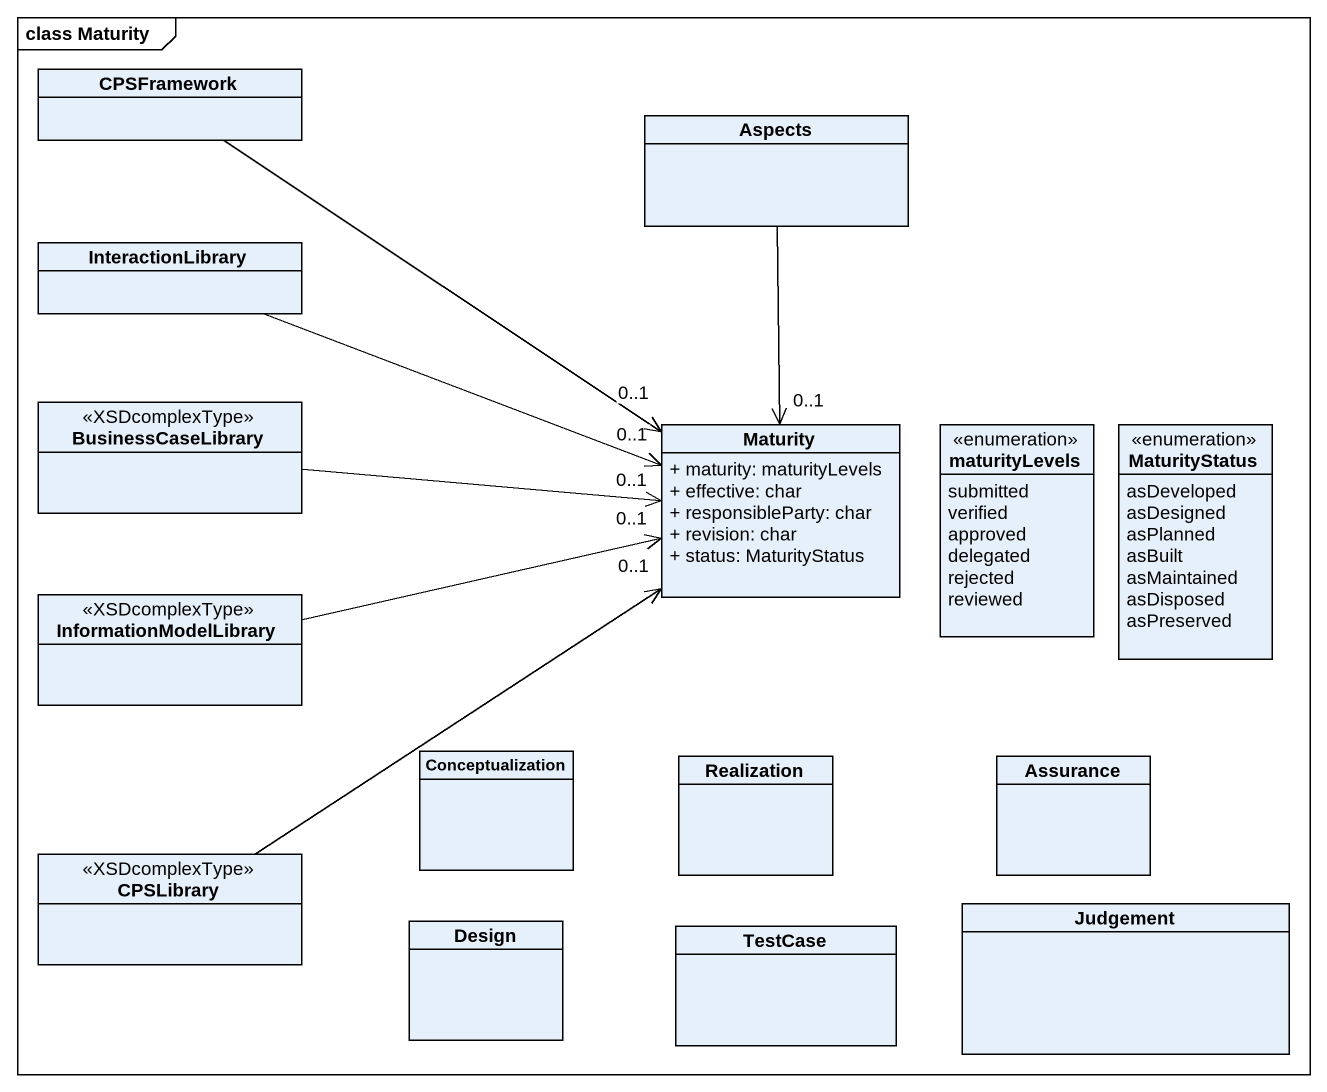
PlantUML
@startuml
mainframe class Maturity
hide circle
hide empty members
skinparam classAttributeIconSize 0
class CPSFramework
class Aspects
class InteractionLibrary
class BusinessCaseLibrary <<XSDcomplexType>>
class Maturity {
  + maturity: maturityLevels
  + effective: char
  + responsibleParty: char
  + revision: char
  + status: MaturityStatus
}
enum maturityLevels {
  submitted
  verified
  approved
  delegated
  rejected
  reviewed
}
enum MaturityStatus {
  asDeveloped
  asDesigned
  asPlanned
  asBuilt
  asMaintained
  asDisposed
  asPreserved
}
class InformationModelLibrary <<XSDcomplexType>>
class Conceptualization
class Realization
class Assurance
class CPSLibrary <<XSDcomplexType>>
class Design
class TestCase
class Judgement
CPSFramework --> "0..1" Maturity
Aspects --> "0..1" Maturity
InteractionLibrary -right-> "0..1" Maturity
BusinessCaseLibrary -right-> "0..1" Maturity
InformationModelLibrary -right-> "0..1" Maturity
CPSLibrary -up-> "0..1" Maturity
@enduml
